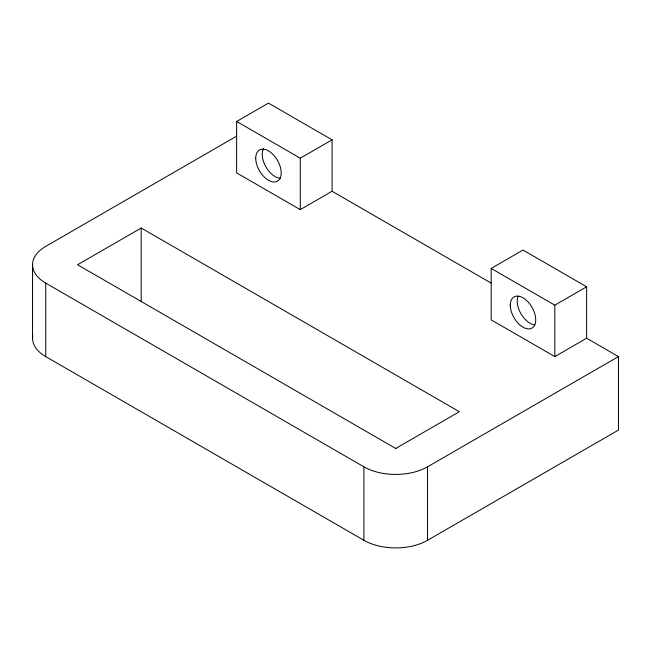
<?xml version="1.0" encoding="UTF-8"?>
<svg xmlns="http://www.w3.org/2000/svg" width="651" height="651" viewBox="0 0 651 651"><rect width="100%" height="100%" fill="white"/><g stroke="black" fill="none" stroke-linecap="round" stroke-linejoin="round"><path stroke-width="0.98" d="M332.091 191.272L300.274 209.638L236.638 172.897L236.638 121.46L268.456 103.094L332.091 139.835L332.091 191.272L491.326 283.201M236.638 136.157L45.733 246.379A45 25.975 0 0 0 45.733 283.12L45.733 356.602L363.909 540.297A45 25.975 0 0 0 427.544 540.297L618.45 430.075L618.45 356.602L586.632 338.227L554.815 356.602L491.18 319.861L491.18 268.424L522.997 250.049L586.632 286.79L586.632 338.227M395.727 448.449L459.362 411.709L141.186 228.013L77.55 264.745L396.077 448.653M236.638 121.46L300.274 158.201L332.091 139.835M491.18 268.424L554.815 305.164L586.632 286.79M45.733 283.12L363.909 466.816A45 25.975 0 0 0 427.544 466.816L618.45 356.602M554.815 305.164L554.815 356.602M427.544 466.816L427.544 540.297M363.909 466.816L363.909 540.297M300.274 158.201L300.274 209.638M141.186 228.013L141.186 301.486M32.55 264.745L32.55 338.227M45.733 356.602A45 25.975 0 0 1 32.77 335.68M280.614 178.219A18 10.392 60 0 1 265.974 166.981A18 10.392 60 0 1 263.565 148.688M534.805 324.898A18 10.392 60 0 1 520.93 313.701A18 10.392 60 0 1 518.172 296.091M255.729 158.201A18 10.392 60 0 0 274.82 181.954A18 10.392 60 0 0 274.82 156.5A18 10.392 60 0 0 255.729 158.201M510.27 305.164A18 10.392 60 0 0 529.361 328.91A18 10.392 60 0 0 529.361 303.456A18 10.392 60 0 0 510.27 305.164"/></g></svg>
